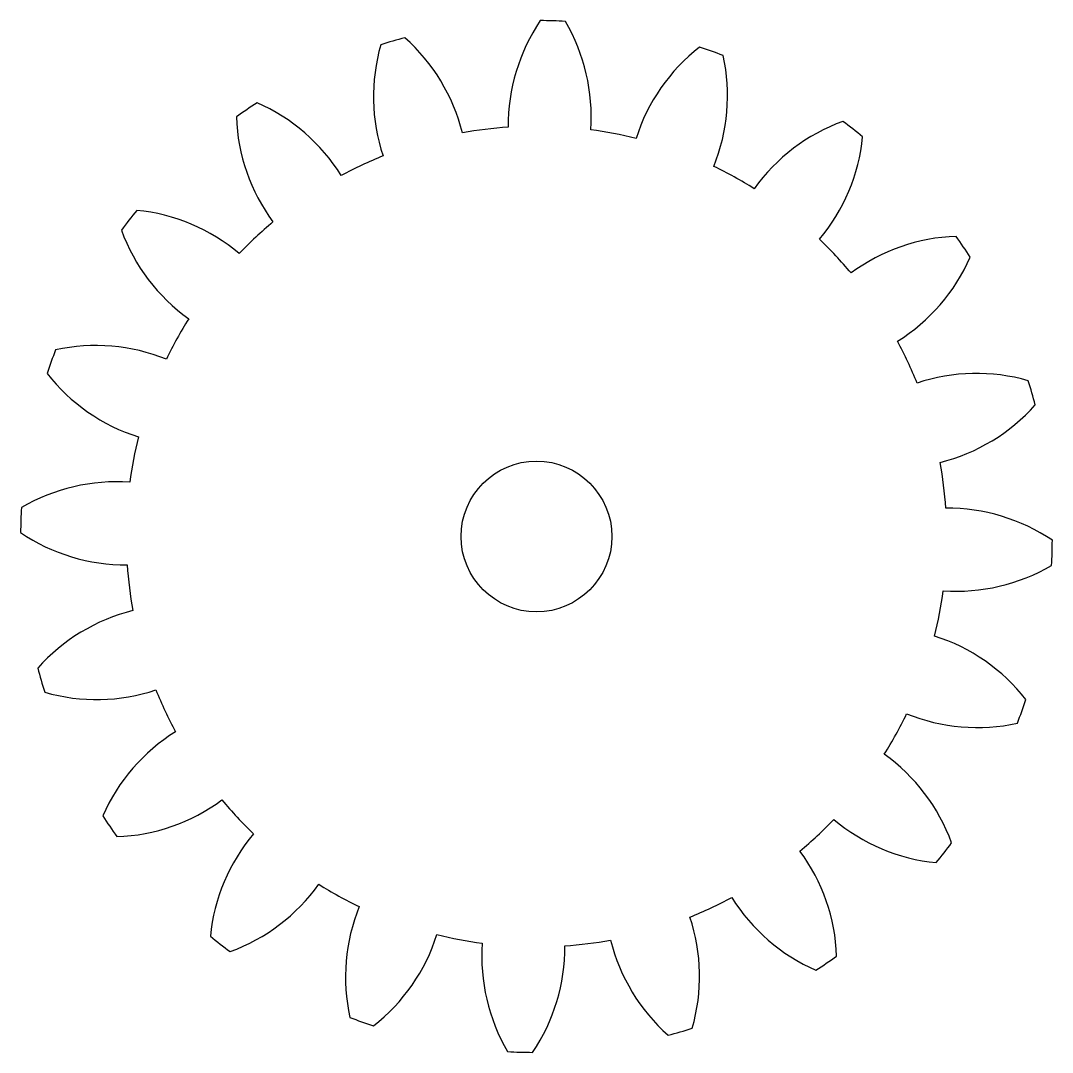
# Model space of a CAD drawing. Header units: millimetres. Extents: x 53.8 to 130.8, y -55.6 to 21.4.
import ezdxf

# ---------------------------------------------------------------- set-up
doc = ezdxf.new("R2010")
doc.units = ezdxf.units.MM
doc.layers.get('0').update_dxf_attribs({"linetype": 'CONTINUOUS'})

msp = doc.modelspace()

# ---------------------------------------------------------------- linework, layer by layer
msp.add_lwpolyline([(60.983, -39.497, 0.151644), (68.821, -36.764, 0.028195), (71.183, -39.281, 0.151644), (67.958, -46.93, 0.012154), (69.437, -48.077, 0.151644), (76.047, -43.056, 0.028195), (79.071, -44.72, 0.151644), (78.368, -52.991, 0.012154), (80.128, -53.625, 0.151644), (84.864, -46.807, 0.028195), (88.253, -47.455, 0.151644), (90.141, -55.539, 0.012154), (92.011, -55.598, 0.151644), (94.408, -47.65, 0.028195), (97.832, -47.219, 0.151644), (102.125, -54.324, 0.012154), (103.922, -53.802, 0.151644), (103.745, -45.503, 0.028195), (106.868, -44.035, 0.151644), (113.147, -49.465, 0.012154), (114.695, -48.414, 0.151644), (111.962, -40.575, 0.028195), (114.479, -38.214, 0.151644), (122.128, -41.438, 0.012154), (123.275, -39.96, 0.151644), (118.254, -33.349, 0.028195), (119.918, -30.326, 0.151644), (128.189, -31.029, 0.012154), (128.824, -29.268, 0.151644), (122.005, -24.533, 0.028195), (122.653, -21.143, 0.151644), (130.737, -19.256, 0.012154), (130.796, -17.385, 0.151644), (122.848, -14.989, 0.028195), (122.417, -11.565, 0.151644), (129.522, -7.272, 0.012154), (129, -5.474, 0.151644), (120.701, -5.651, 0.028195), (119.233, -2.528, 0.151644), (124.663, 3.75, 0.012154), (123.612, 5.298, 0.151644), (115.773, 2.566, 0.028195), (113.412, 5.082, 0.151644), (116.636, 12.731, 0.012154), (115.158, 13.879, 0.151644), (108.547, 8.858, 0.028195), (105.524, 10.521, 0.151644), (106.227, 18.793, 0.012154), (104.466, 19.427, 0.151644), (99.731, 12.609, 0.028195), (96.341, 13.257, 0.151644), (94.454, 21.34, 0.012154), (92.583, 21.4, 0.151644), (90.187, 13.452, 0.028195), (86.763, 13.021, 0.151644), (82.47, 20.125, 0.012154), (80.673, 19.604, 0.151644), (80.849, 11.305, 0.028195), (77.726, 9.836, 0.151644), (71.448, 15.267, 0.012154), (69.9, 14.215, 0.151644), (72.632, 6.377, 0.028195), (70.116, 4.015, 0.151644), (62.467, 7.24, 0.012154), (61.319, 5.761, 0.151644), (66.34, -0.849, 0.028195), (64.677, -3.873, 0.151644), (56.406, -3.17, 0.012154), (55.771, -4.93, 0.151644), (62.589, -9.665, 0.028195), (61.941, -13.055, 0.151644), (53.858, -14.943, 0.012154), (53.798, -16.813, 0.151644), (61.746, -19.21, 0.028195), (62.177, -22.634, 0.151644), (55.073, -26.927, 0.012154), (55.594, -28.724, 0.151644), (63.893, -28.547, 0.028195), (65.362, -31.67, 0.151644), (59.931, -37.949, 0.012154)], format="xyb", close=True)
msp.add_circle((92.297, -17.099), 5.625)

doc.saveas('drawing.dxf')
